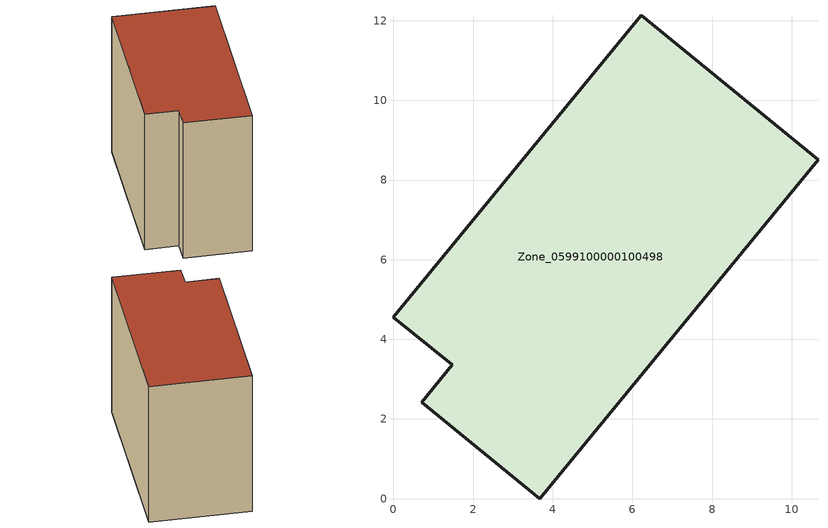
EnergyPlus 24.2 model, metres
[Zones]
Zone_0599100000100498
 floor ground (C_G): 0.71,2.42 1.48,3.37 0,4.56 6.22,12.13 10.66,8.51 3.67,0 z0
 wall outside (C_F): 1.48,3.37 0.71,2.42 3.67,0 10.66,8.51 6.22,12.13 0,4.56 1.48,3.37 z0:8.84
 roof outside (C_R): 6.22,12.13 0,4.56 1.48,3.37 0.71,2.42 3.67,0 10.66,8.51 z8.84
[BUILDING]
Pand.0599100000100498: North Axis=0; Terrain=City; Loads Convergence Tolerance Value=0.04; Temperature Convergence Tolerance Value=0.4; Solar Distribution=FullExterior; Maximum Number of Warmup Days=25; Minimum Number of Warmup Days=1
[Site:Location]
Rotterdam.The.Hague.AP_ZH_NLD Design_Conditions: Latitude=51.96; Longitude=4.45; Time Zone=1; Elevation=-4.5
[SITE:GROUNDTEMPERATURE:BUILDINGSURFACE]
18, 18, 18, 18, 18, 18, 18, 18, 18, 18, 18, 18
[MATERIAL] Thermal Absorptance=0.9; Solar Absorptance=0.7; Visible Absorptance=0.7
Name | Roughness | Thickness | Conductivity | Density | Specific Heat
G.TI.1946 | MediumSmooth | 0.15 | 1 | 540 | 1210
F.TI.1946 | Rough | 0.3 | 0.857143 | 1920 | 840
R.TI.1946 | MediumRough | 0.2 | 0.1 | 1500 | 1000
[CONSTRUCTION]
C_G: G.TI.1946
C_F: F.TI.1946
C_R: R.TI.1946
[ZONE]
Zone_0599100000100498: Type=1; Multiplier=1; Ceiling Height=Autocalculate; Volume=Autocalculate; Floor Area=autocalculate; Part of Total Floor Area=Yes
[ZONEINFILTRATION:DESIGNFLOWRATE]
Infil_Zone_0599100000100498: Zone or ZoneList or Space or SpaceList=Zone_0599100000100498; Schedule=AlwaysOn; Design Flow Rate Calculation Method=Flow/Area; Flow Rate per Floor Area=0.003; Constant Term Coefficient=1; Temperature Term Coefficient=0; Velocity Term Coefficient=0; Velocity Squared Term Coefficient=0
[HVACTEMPLATE:ZONE:IDEALLOADSAIRSYSTEM]
Zone_0599100000100498: Maximum Heating Supply Air Temperature=50; Minimum Cooling Supply Air Temperature=13; Maximum Heating Supply Air Humidity Ratio=0.0156; Minimum Cooling Supply Air Humidity Ratio=0.0077; Heating Limit=NoLimit; Cooling Limit=NoLimit; Dehumidification Control Type=ConstantSensibleHeatRatio; Cooling Sensible Heat Ratio=0.7; Dehumidification Setpoint=60; Humidification Control Type=None; Humidification Setpoint=30; Outdoor Air Method=None; Outdoor Air Flow Rate per Person=0.00944; Outdoor Air Flow Rate per Zone Floor Area=0; Outdoor Air Flow Rate per Zone=0; Demand Controlled Ventilation Type=None; Outdoor Air Economizer Type=NoEconomizer; Heat Recovery Type=None; Sensible Heat Recovery Effectiveness=0.7; Latent Heat Recovery Effectiveness=0.65
[ZONECONTROL:THERMOSTAT]
ThermostatControl_Zone_0599100000100498: Zone or ZoneList=Zone_0599100000100498; Control Type Schedule=DualSetpointControlType; Control 1=Thermostat_Zone_0599100000100498; Temperature Difference Between Cutout And Setpoint=0
[THERMOSTATSETPOINT:DUALSETPOINT]
Thermostat_Zone_0599100000100498: Heating Setpoint Temperature Schedule=HeatingSetpoint_Zone_0599100000100498; Cooling Setpoint Temperature Schedule=CoolingSetpoint_Zone_0599100000100498
[SCHEDULE:COMPACT]
HeatingSetpoint_Zone_0599100000100498: Through: 12/31, For: AllDays, Until: 24:00, 21
CoolingSetpoint_Zone_0599100000100498: Through: 12/31, For: AllDays, Until: 24:00, 24
DualSetpointControlType: Through: 12/31, For: AllDays, Until: 24:00, 4
AlwaysOn: Through: 12/31, For: AllDays, Until: 24:00, 1
